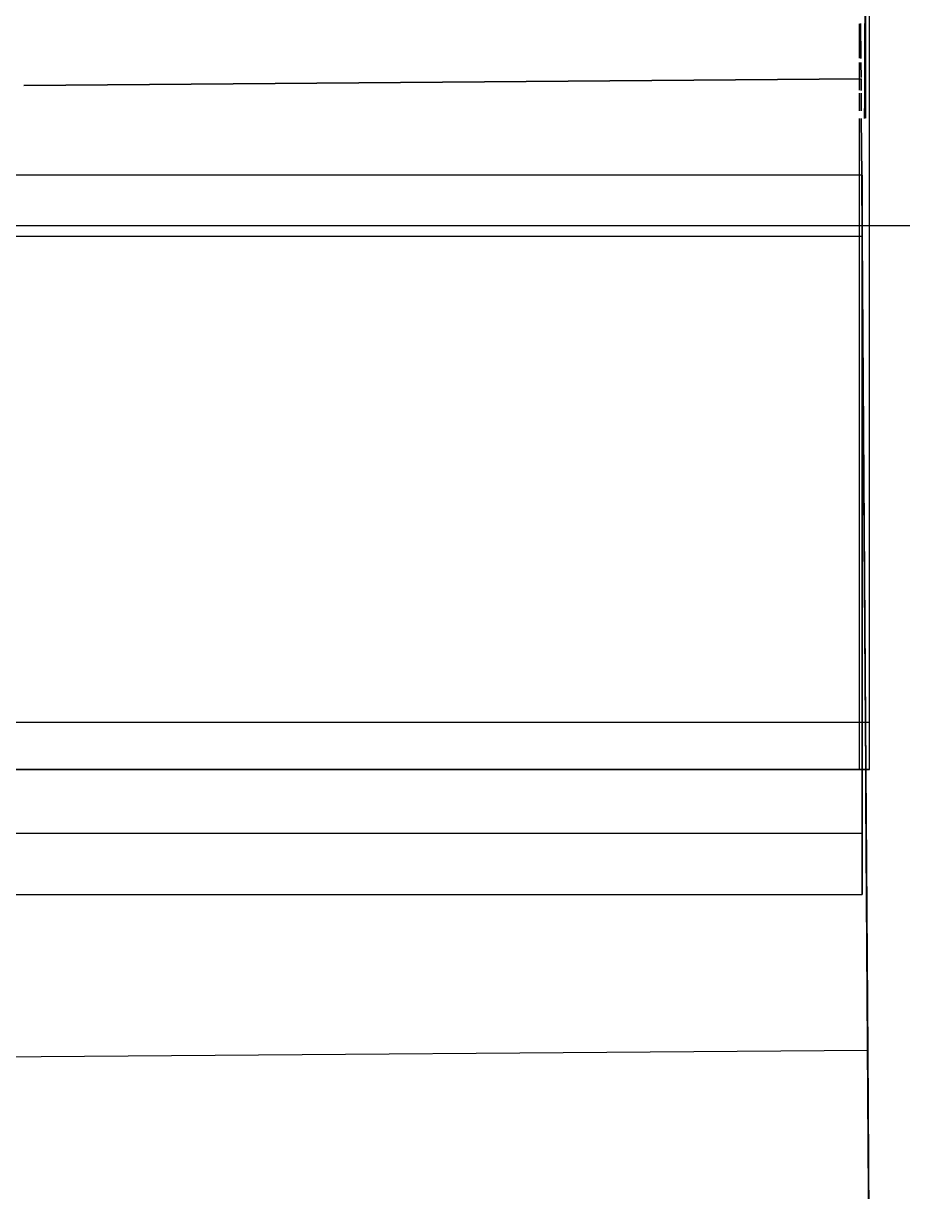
# Model space of a CAD drawing. Header units: metres. Extents: x -354 to -91, y 3 to 562.
# Drawn here: x -272.9581 to -272.6774, y 543.7394 to 544.1121 of the extents above; entities that cross this region are included whole.
import ezdxf

# ---------------------------------------------------------------- set-up
doc = ezdxf.new("R2010")
doc.units = ezdxf.units.M
doc.layers.add('A-GENM', color=7, linetype='Continuous', lineweight=25)

# ---------------------------------------------------------------- blocks, each defined once
blk = doc.blocks.new('T2DPAA-T2D-C3S-RW-M2D-100010_dwg-40802999-DRG-2873034 - CONSTRUCTION SEQUENCE STAGE A8')
at = {"color": 254, "lineweight": 25, "true_color": 0xd0d0d0}
for p, q in [((47.51517, -583.55364), (47.53224, -583.61787)), ((47.53224, -583.61787), (47.59569, -583.85661)), ((47.5957, -583.85663), (47.5963, -583.8589))]:
    blk.add_line(p, q, dxfattribs=at)
at = {"color": 254, "lineweight": 25, "true_color": 0xd0d0d0, "flags": 128}
blk.add_lwpolyline([(47.5963, -583.8589), (48.5018, -587.26605), (48.74133, -588.16736), (48.81648, -588.45013)], dxfattribs=at)
blk = doc.blocks.new('T2DPAA-T2D-PWC-RW-M2D-100010_RoadDesign_rvt-1-DRG-2873034 - CONSTRUCTION SEQUENCE STAGE A8')
at = {"color": 254, "lineweight": 25, "true_color": 0xd0d0d0, "rotation": 75.11694444444437}
blk.add_blockref('T2DPAA-T2D-C3S-RW-M2D-100010_dwg-40802999-DRG-2873034 - CONSTRUCTION SEQUENCE STAGE A8', (-1722.33704, 648.01046), dxfattribs=at)
blk = doc.blocks.new('T2D Feature Wall Adaptive V6 - 1_320 Slope-67391532-DRG-2873034 - CONSTRUCTION SEQUENCE STAGE A8')
at = {"layer": 'A-GENM', "color": 253, "true_color": 0xa3a3a3}
for p, q in [((-0.21946, -0.89478), (-0.21949, -1.48221)), ((-0.2, -1.48221), (-0.2, -0.98484)), ((-0.00949, -1.48221), (-0.00947, -1.1687)), ((0.01, -1.48221), (0.01, -1.1687)), ((-0.21949, -1.48221), (-0.2, -1.48221)), ((-0.17959, -1.48221), (-0.21949, -1.48221)), ((-0.2, -1.48221), (-0.17959, -1.48221)), ((-0.17959, -1.48221), (0.01, -1.48221)), ((-0.00949, -1.48221), (-0.17959, -1.48221)), ((0.01, -1.48221), (-0.00949, -1.48221))]:
    blk.add_line(p, q, dxfattribs=at)
blk = doc.blocks.new('Barrier-Precast-MPB-03-B - Typical-68654142-DRG-2873034 - CONSTRUCTION SEQUENCE STAGE A8')
at = {"layer": 'A-GENM', "color": 253, "true_color": 0xa3a3a3}
for p, q in [((-0.5796, -0.09752), (-0.57963, -0.59419)), ((-0.57963, -0.59747), (-0.5796, -0.09752)), ((-0.56463, -0.59749), (-0.5646, -0.09734)), ((-0.56463, -0.59416), (-0.5646, -0.09734)), ((-0.56463, -0.59416), (-0.57963, -0.59419)), ((-0.57963, -0.59419), (-0.57963, -0.59747)), ((-0.37187, -0.59417), (-0.56463, -0.59416)), ((-0.36387, -0.59417), (-0.36942, -0.59417)), ((-0.35898, -0.59417), (-0.3629, -0.59417)), ((-0.35404, -0.59417), (-0.35883, -0.59417)), ((-0.34168, -0.59417), (-0.3527, -0.59417)), ((-0.57963, -0.59747), (-0.56463, -0.59749)), ((-0.56463, -0.59749), (-0.22662, -0.59749))]:
    blk.add_line(p, q, dxfattribs=at)
for points, knots in [([(-0.37186, -0.59593), (-0.37186, -0.59594), (-0.37179, -0.59594), (-0.37145, -0.59595), (-0.37083, -0.59595), (-0.37024, -0.59596), (-0.36991, -0.59596)], [0.338857, 0.338857, 0.338857, 0.338857, 0.3611111, 0.3888889, 0.4166667, 0.4444444, 0.4444444, 0.4444444, 0.4444444]), ([(-0.37185, -0.59618), (-0.37185, -0.59618), (-0.37181, -0.59618), (-0.37127, -0.59617), (-0.37024, -0.59616), (-0.36991, -0.59616)], [-0.6610842, -0.6610842, -0.6610842, -0.6610842, -0.6527778, -0.5833333, -0.5555556, -0.5555556, -0.5555556, -0.5555556]), ([(-0.35285, -0.59624), (-0.35533, -0.59624), (-0.35982, -0.59623), (-0.36426, -0.59622), (-0.36717, -0.59622), (-0.36896, -0.59621), (-0.3703, -0.5962), (-0.37126, -0.59619), (-0.37173, -0.59619), (-0.37184, -0.59618), (-0.37185, -0.59618)], [-1, -1, -1, -1, -0.9305556, -0.8611111, -0.8263889, -0.7916667, -0.7569444, -0.7222222, -0.6875, -0.6666667, -0.6666667, -0.6666667, -0.6666667]), ([(-0.36991, -0.59596), (-0.36948, -0.59596), (-0.3685, -0.59596), (-0.36659, -0.59597), (-0.36494, -0.59598), (-0.36396, -0.59598), (-0.36379, -0.59598)], [0.4444444, 0.4444444, 0.4444444, 0.4444444, 0.4791667, 0.5138889, 0.5486111, 0.5554332, 0.5554332, 0.5554332, 0.5554332]), ([(-0.36991, -0.59616), (-0.36982, -0.59616), (-0.3693, -0.59616), (-0.36815, -0.59615), (-0.36617, -0.59614), (-0.364, -0.59614), (-0.3617, -0.59613), (-0.35932, -0.59613), (-0.35673, -0.59613), (-0.35402, -0.59612), (-0.35112, -0.59612), (-0.34802, -0.59612), (-0.3448, -0.59611), (-0.34156, -0.59611), (-0.33825, -0.59611), (-0.33482, -0.59611), (-0.33139, -0.59611), (-0.32695, -0.59611), (-0.32163, -0.59612), (-0.31748, -0.59612), (-0.31545, -0.59612)], [-0.5555556, -0.5555556, -0.5555556, -0.5555556, -0.5486111, -0.5138889, -0.4791667, -0.4444444, -0.4166667, -0.3888889, -0.3611111, -0.3333333, -0.3055556, -0.2777778, -0.25, -0.2222222, -0.1944444, -0.1666667, -0.1388889, -0.1111111, -0.0555556, 0, 0, 0, 0]), ([(-0.364, -0.59589), (-0.36499, -0.59589), (-0.3665, -0.5959), (-0.36827, -0.5959), (-0.36911, -0.59591), (-0.36948, -0.59591)], [0.12532893, 0.12532893, 0.12532893, 0.12532893, 0.16666667, 0.19444444, 0.22222222, 0.22222222, 0.22222222, 0.22222222]), ([(-0.36378, -0.59598), (-0.36312, -0.59598), (-0.3617, -0.59598), (-0.36012, -0.59599), (-0.35929, -0.59599)], [0.55557866, 0.55557866, 0.55557866, 0.55557866, 0.58333333, 0.61104177, 0.61104177, 0.61104177, 0.61104177]), ([(-0.35417, -0.59588), (-0.35566, -0.59588), (-0.3574, -0.59588), (-0.359, -0.59588), (-0.35931, -0.59588)], [0.01250964, 0.01250964, 0.01250964, 0.01250964, 0.05555556, 0.06622633, 0.06622633, 0.06622633, 0.06622633]), ([(-0.35928, -0.59599), (-0.35907, -0.59599), (-0.35782, -0.59599), (-0.35606, -0.59599), (-0.35445, -0.59599), (-0.35399, -0.596)], [0.61116502, 0.61116502, 0.61116502, 0.61116502, 0.61805556, 0.65277778, 0.66664528, 0.66664528, 0.66664528, 0.66664528]), ([(-0.35398, -0.596), (-0.35328, -0.596), (-0.35138, -0.596), (-0.34803, -0.596), (-0.34453, -0.596), (-0.34237, -0.596), (-0.34156, -0.59601)], [0.6667174, 0.6667174, 0.6667174, 0.6667174, 0.6875, 0.7222222, 0.7569444, 0.7777453, 0.7777453, 0.7777453, 0.7777453]), ([(-0.34161, -0.59587), (-0.34277, -0.59587), (-0.3466, -0.59587), (-0.35032, -0.59587), (-0.35286, -0.59587)], [0.90060298, 0.90060298, 0.90060298, 0.90060298, 0.93055556, 1, 1, 1, 1]), ([(-0.31545, -0.59612), (-0.31297, -0.59613), (-0.30848, -0.59613), (-0.30404, -0.59614), (-0.30114, -0.59615), (-0.29935, -0.59616), (-0.298, -0.59616), (-0.29705, -0.59617), (-0.29651, -0.59618), (-0.29636, -0.59619), (-0.29708, -0.5962), (-0.2986, -0.59621), (-0.30017, -0.59622), (-0.30215, -0.59622), (-0.30431, -0.59623), (-0.30661, -0.59623), (-0.309, -0.59624), (-0.31158, -0.59624), (-0.31429, -0.59624), (-0.31718, -0.59625), (-0.32029, -0.59625), (-0.32352, -0.59625), (-0.32675, -0.59625), (-0.33006, -0.59625), (-0.33349, -0.59625), (-0.33692, -0.59625), (-0.34136, -0.59625), (-0.34668, -0.59625), (-0.35082, -0.59625), (-0.35285, -0.59624)], [-1, -1, -1, -1, -0.930556, -0.861111, -0.826389, -0.791667, -0.756944, -0.722222, -0.6875, -0.652778, -0.583333, -0.548611, -0.513889, -0.479167, -0.444444, -0.416667, -0.388889, -0.361111, -0.333333, -0.305556, -0.277778, -0.25, -0.222222, -0.194444, -0.166667, -0.138889, -0.111111, -0.055556, 0, 0, 0, 0])]:
    blk.add_open_spline(points, degree=3, knots=knots, dxfattribs=at)
for points in [[(-0.37185, -0.59593), (-0.37186, -0.59593), (-0.37186, -0.59593), (-0.37186, -0.59593)], [(-0.37185, -0.59618), (-0.37185, -0.59618), (-0.37185, -0.59618), (-0.37185, -0.59618)], [(-0.35933, -0.59588), (-0.36064, -0.59588), (-0.36184, -0.59589), (-0.36296, -0.59589)]]:
    blk.add_open_spline(points, degree=3, dxfattribs=at)
blk = doc.blocks.new('T2DPAA-T2D-C3S-RS-M3D-100334_rvt-1-DRG-2873034 - CONSTRUCTION SEQUENCE STAGE A8')
at = {"layer": 'A-GENM', "color": 253, "true_color": 0xa3a3a3}
for p, q in [((-1145.84316, 544.10088), (-1145.84324, 544.11199)), ((-1145.84324, 544.11199), (-1145.84316, 544.10088)), ((-1145.84312, 544.09478), (-1145.84315, 544.09961)), ((-1145.84315, 544.09961), (-1145.84312, 544.09478)), ((-1145.84312, 544.09439), (-1146.11031, 544.0923)), ((-1146.11031, 544.0923), (-1145.84312, 544.09439)), ((-1145.84309, 544.09071), (-1145.84312, 544.09439)), ((-1145.84312, 544.09439), (-1145.84309, 544.09071)), ((-1145.84305, 544.08419), (-1145.84309, 544.08979)), ((-1145.84309, 544.08979), (-1145.84305, 544.08419)), ((-1145.84291, 544.0636), (-1145.84303, 544.08177)), ((-1145.84303, 544.08177), (-1145.84291, 544.0636)), ((-1145.84277, 544.04411), (-1145.84291, 544.0636)), ((-1145.84291, 544.0636), (-1145.84277, 544.04411)), ((-1145.84262, 544.02138), (-1145.84277, 544.04411)), ((-1145.84277, 544.04411), (-1145.84161, 543.87401)), ((-1145.84161, 543.87401), (-1145.84262, 544.02138)), ((-1145.84161, 543.87401), (-1145.841, 543.78449)), ((-1146.4222, 543.77994), (-1145.841, 543.78449)), ((-1146.4222, 543.77994), (-1145.841, 543.78449)), ((-1145.841, 543.78449), (-1145.83934, 543.54161))]:
    blk.add_line(p, q, dxfattribs=at)
at = {"layer": 'A-GENM', "color": 253, "true_color": 0xa3a3a3, "flags": 128}
blk.add_lwpolyline([(-1145.83726, 543.23657), (-1145.83833, 543.39354), (-1145.8394, 543.5505), (-1145.84047, 543.70746), (-1145.84155, 543.86442), (-1145.84161, 543.87401)], dxfattribs=at)
at = {"layer": 'A-GENM', "color": 253, "lineweight": 25, "true_color": 0xa3a3a3}
for name, p, rotation in [('Barrier-Precast-MPB-03-B - Typical-68654142-DRG-2873034 - CONSTRUCTION SEQUENCE STAGE A8', (-1146.43794, 544.4536), 90.00318263021131), ('T2D Feature Wall Adaptive V6 - 1_320 Slope-67391532-DRG-2873034 - CONSTRUCTION SEQUENCE STAGE A8', (-1147.32499, 544.0536), 90.0000347859408)]:
    blk.add_blockref(name, p, dxfattribs=dict(at, rotation=rotation))

msp = doc.modelspace()

# ---------------------------------------------------------------- block references
at = {"lineweight": 5}
for name in ['T2DPAA-T2D-C3S-RS-M3D-100334_rvt-1-DRG-2873034 - CONSTRUCTION SEQUENCE STAGE A8', 'T2DPAA-T2D-PWC-RW-M2D-100010_RoadDesign_rvt-1-DRG-2873034 - CONSTRUCTION SEQUENCE STAGE A8']:
    msp.add_blockref(name, (873.15239, 0), dxfattribs=at)

doc.saveas('drawing.dxf')
